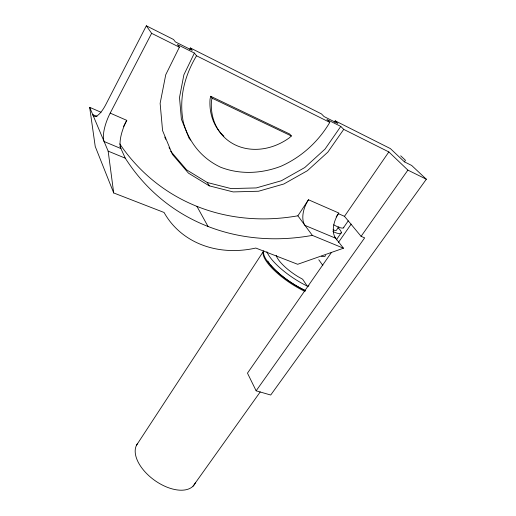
<?xml version="1.0" encoding="UTF-8"?>
<svg xmlns="http://www.w3.org/2000/svg" width="516" height="516" viewBox="0 0 516 516"><rect width="100%" height="100%" fill="white"/><g stroke="black" fill="none" stroke-linecap="round" stroke-linejoin="round"><path stroke-width="0.77" d="M210.67 96.279L212.076 98.175L211.463 101.039A56.618 48.156 -46.3 0 0 235.451 145.015A56.618 48.156 -46.3 0 0 289.205 137.94L291.372 135.985L289.682 134.018L210.67 96.279L210.064 99.136A56.354 48.02 -46.5 0 0 223.88 136.205M189.688 49.401L190.378 47.962L321.462 113.92L324.054 116.564L337.87 123.498L335.213 120.834L334.303 122.157M194.397 53.071L196.525 55.773C184.328 76.123 178.742 98.73 183.328 122.266C188.972 142.377 201.511 158.102 220.435 167.152C239.927 174.801 261.412 173.686 280.801 166.32C301.37 157.219 318.378 141.745 329.776 122.395L326.905 119.467L340.786 126.426L343.727 129.374L327.821 152.149L307.401 170.712L283.826 183.999L258.568 191.236L233.174 191.92L209.257 185.844L188.463 173.144L172.409 154.381L162.572 130.593L160.134 103.348L165.746 74.73L179.375 47.195L177.362 44.531L194.397 53.071L183.87 74.852L179.504 97.518L181.393 119.196L189.101 138.269L190.623 140.094M190.378 47.962L192.294 50.394L175.363 41.893L173.544 39.493L146.331 25.8L106.019 104.168A21.853 6.702 -68 0 1 92.738 114.617L97.053 116.474M110.198 113.12L126.775 120.363A22.968 8.004 -67.9 0 0 120.918 148.55L104.097 141.526A23.214 7.65 -68.1 0 1 110.198 113.12L151.627 33.321L146.331 25.8M123.427 126.678L126.775 120.363M136.488 445.282L263.366 251.427A39.674 12.236 33.7 0 0 305.079 291.463M101.046 112.275L89.661 107.322L95.228 146.473L113.701 192.952L164.062 212.476A101.471 84.876 -38.3 0 0 255.794 248.048L297.68 264.289L343.463 248.215L312.348 235.38L297.88 215.804L308.484 199.763L338.838 213.031L336.18 216.914M335.213 120.834L390.386 148.595L404.396 161.831L411.652 165.449L426.339 179.226L270.719 395.024L256.136 390.805L364.657 237.863L361.084 236.341L344.488 216.327L388.838 151.93L343.727 129.374M338.812 226.769L336.69 229.846A9.056 2.232 33.3 0 1 333.136 229.833M343.34 227.93L348.236 220.867M336.264 239.934L341.282 232.69M340.786 126.426L325.028 149.085L304.769 167.545L281.362 180.748L256.265 187.927L231.026 188.579L207.245 182.496L186.566 169.835L170.59 151.136M331.491 252.389L247.474 373.139L256.136 390.805M338.361 242.526L351.177 224.105M404.396 161.831L405.466 160.302L400.68 155.806M361.084 236.341L407.885 170.119L426.339 179.226M193.029 486.201L260.232 391.915M308.897 285.722L307.626 286.69L302.673 279.253L297.913 276.582A28.354 8.572 33.6 0 1 276.189 255.356M89.661 107.322L108.154 151.124L125.291 158.193A249.376 205.652 -55.7 0 0 312.348 235.38M344.488 216.327L338.399 213.669L337.503 215.159A19.827 11.694 -64.5 0 0 335.684 238.231L304.982 225.408A20.272 11.262 -65.2 0 1 308.484 199.763M307.168 285.999L306.188 285.567A39.809 12.036 33.6 0 1 266.875 251.711M212.076 98.175L291.372 135.985M151.627 33.321L179.375 47.195M196.525 55.773L329.776 122.395M388.838 151.93L407.885 170.119M334.749 237.025L343.463 248.215M318.791 259.78L322.835 265.418M207.245 182.496L209.257 185.844M196.931 206.368L208.032 226.466M119.951 146.415L125.291 158.193M164.772 137.075L165.688 139.301M169.061 147.441L169.667 148.918M108.154 151.124L113.701 192.952M297.88 215.804A238.624 199.421 -57.5 0 1 119.731 143.874M305.595 290.734A39.713 12.21 33.7 0 1 263.818 250.686M305.446 290.553A37.01 11.416 33.7 0 1 270.397 264.663M269.423 263.412A37.01 11.416 33.7 0 1 267.778 261.025M195.506 482.544A35.049 19.602 35.8 0 1 155.922 481.254A35.049 19.602 35.8 0 1 137.662 443.431M325.583 255.414A14.345 3.967 33.5 0 1 321.513 256.246M338.038 227.73A14.493 3.573 33.3 0 1 332.897 231.503M343.824 227.234A13.506 3.244 33.2 0 1 333.691 224.808"/></g></svg>
